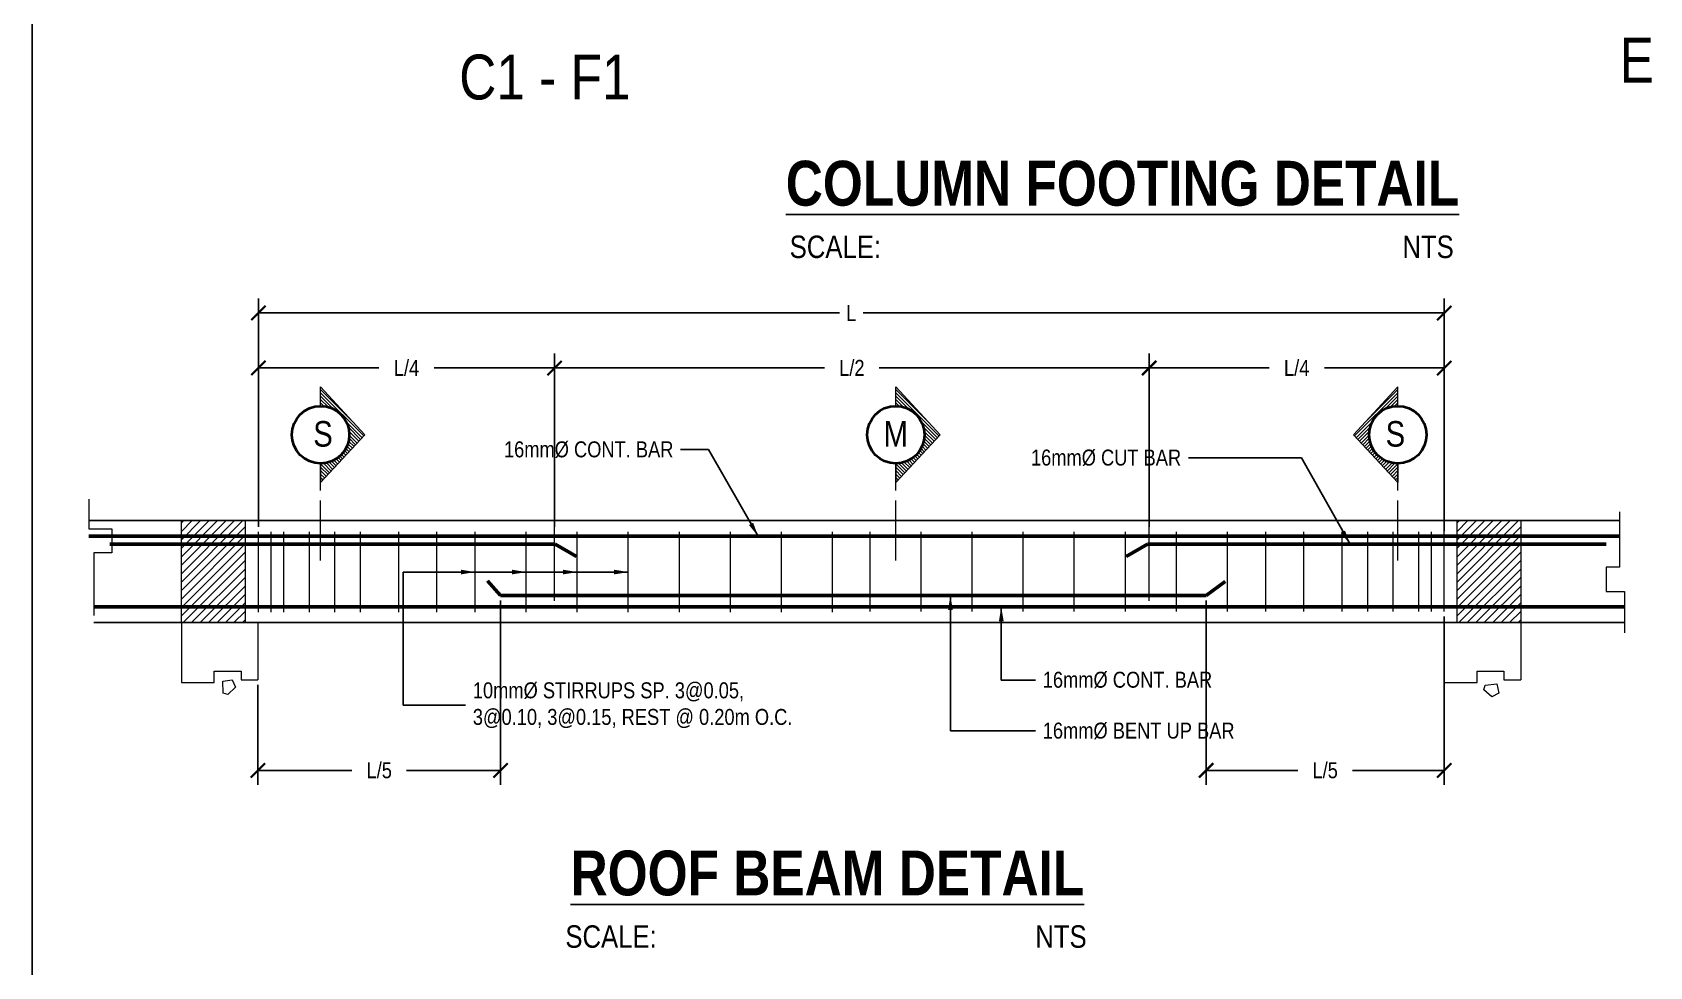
# Model space of a CAD drawing. Header units: inches. Extents: x 7263 to 14962, y 1317 to 2926.
# Drawn here: x 7343.21 to 7363.5, y 1433.25 to 1444.97 of the extents above; entities that cross this region are included whole.
import ezdxf

# ---------------------------------------------------------------- set-up
doc = ezdxf.new("R2010")
doc.units = ezdxf.units.IN
doc.header["$MEASUREMENT"] = 0
doc.linetypes.add('CENTER2', pattern=[1.125, 0.75, -0.125, 0.125, -0.125])
for name, color, linetype, lineweight in [('.13', 251, 'Continuous', 13), ('.15', 250, 'Continuous', 15), ('.18', 250, 'Continuous', 18), ('.25', 250, 'Continuous', 25), ('0.13', 251, 'Continuous', 13), ('0.15', 251, 'Continuous', 15), ('0.40', 250, 'Continuous', 40), ('dimline', 253, 'Continuous', 5), ('Mtext', 251, 'Continuous', 15)]:
    doc.layers.add(name, color=color, linetype=linetype, lineweight=lineweight)
for name, color, linetype in [('Layer1', 1, 'Continuous'), ('Layer3', 3, 'Continuous'), ('Layer6', 6, 'Continuous')]:
    doc.layers.add(name, color=color, linetype=linetype)
doc.styles.get("Standard").update_dxf_attribs({"font": ''})
doc.styles.get('Standard').set_extended_font_data('Tw Cen MT Condensed')
doc.dimstyles.get("Standard").update_dxf_attribs({"dimtxt": 0.2, "dimasz": 0.18, "dimexe": 0.18, "dimexo": 0.0625, "dimgap": 0.09, "dimtad": 0, "dimzin": 0, "dimdsep": 46, "dimtxsty": 'Standard', "dimblk": 'ARCHTICK', "dimcen": 0.09, "dimclrd": 8, "dimclre": 8, "dimclrt": 2, "dimadec": 0, "dimazin": 0, "dimtfac": 1, "dimtofl": 0, "dimtmove": 0, "dimatfit": 3, "dimfxl": 1, "dimtolj": 1, "dimtzin": 0, "dimarcsym": 0})

# ---------------------------------------------------------------- blocks, each defined once
blk = doc.blocks.new('_ArchTick')
at = {"color": 0, "linetype": 'ByBlock', "const_width": 0.15}
blk.add_lwpolyline([(-0.5, -0.5), (0.5, 0.5)], dxfattribs=at)
blk = doc.blocks.new('*D193')
at = {"layer": 'Defpoints', "color": 0, "transparency": 16777216}
for p in [(7360.921, 1441.448), (7346.047, 1438.703), (7360.921, 1438.647)]:
    blk.add_point(p, dxfattribs=at)
at = {"layer": 'Layer6', "color": 8, "lineweight": -2, "transparency": 16777216}
for p, q in [((7346.047, 1438.766), (7346.047, 1441.628)), ((7346.047, 1441.448), (7353.337, 1441.448)), ((7360.921, 1441.448), (7353.631, 1441.448)), ((7360.921, 1438.71), (7360.921, 1441.628))]:
    blk.add_line(p, q, dxfattribs=at)
at = {"layer": 'Layer6', "color": 8, "lineweight": -2, "transparency": 16777216, "xscale": 0.18, "yscale": 0.18, "zscale": 0.18, "rotation": 180}
blk.add_blockref('_ArchTick', (7346.047, 1441.448), dxfattribs=at)
at = {"layer": 'Layer6', "color": 8, "lineweight": -2, "transparency": 16777216, "xscale": 0.18, "yscale": 0.18, "zscale": 0.18}
blk.add_blockref('_ArchTick', (7360.921, 1441.448), dxfattribs=at)
at = {"layer": 'Layer6', "color": 2, "transparency": 16777216, "insert": (7353.484, 1441.448), "char_height": 0.2, "attachment_point": 5}
blk.add_mtext('\\A1;L', dxfattribs=at)
blk = doc.blocks.new('*D194')
at = {"layer": 'Defpoints', "color": 0, "transparency": 16777216}
for p in [(7349.762, 1440.758), (7346.047, 1438.703), (7349.762, 1438.703)]:
    blk.add_point(p, dxfattribs=at)
at = {"layer": 'Layer6', "color": 8, "lineweight": -2, "transparency": 16777216}
for p, q in [((7346.047, 1438.766), (7346.047, 1440.938)), ((7349.762, 1438.766), (7349.762, 1440.938)), ((7346.047, 1440.758), (7347.557, 1440.758)), ((7349.762, 1440.758), (7348.252, 1440.758))]:
    blk.add_line(p, q, dxfattribs=at)
at = {"layer": 'Layer6', "color": 8, "lineweight": -2, "transparency": 16777216, "xscale": 0.18, "yscale": 0.18, "zscale": 0.18, "rotation": 180}
blk.add_blockref('_ArchTick', (7346.047, 1440.758), dxfattribs=at)
at = {"layer": 'Layer6', "color": 8, "lineweight": -2, "transparency": 16777216, "xscale": 0.18, "yscale": 0.18, "zscale": 0.18}
blk.add_blockref('_ArchTick', (7349.762, 1440.758), dxfattribs=at)
at = {"layer": 'Layer6', "color": 2, "transparency": 16777216, "insert": (7347.905, 1440.758), "char_height": 0.2, "attachment_point": 5}
blk.add_mtext('\\A1;L/4', dxfattribs=at)
blk = doc.blocks.new('*D195')
at = {"layer": 'Defpoints', "color": 0, "transparency": 16777216}
for p in [(7357.22, 1440.758), (7349.762, 1438.703), (7357.22, 1438.703)]:
    blk.add_point(p, dxfattribs=at)
at = {"layer": 'Layer6', "color": 8, "lineweight": -2, "transparency": 16777216}
for p, q in [((7349.762, 1438.766), (7349.762, 1440.938)), ((7357.22, 1438.766), (7357.22, 1440.938)), ((7349.762, 1440.758), (7353.149, 1440.758)), ((7357.22, 1440.758), (7353.833, 1440.758))]:
    blk.add_line(p, q, dxfattribs=at)
at = {"layer": 'Layer6', "color": 8, "lineweight": -2, "transparency": 16777216, "xscale": 0.18, "yscale": 0.18, "zscale": 0.18, "rotation": 180}
blk.add_blockref('_ArchTick', (7349.762, 1440.758), dxfattribs=at)
at = {"layer": 'Layer6', "color": 8, "lineweight": -2, "transparency": 16777216, "xscale": 0.18, "yscale": 0.18, "zscale": 0.18}
blk.add_blockref('_ArchTick', (7357.22, 1440.758), dxfattribs=at)
at = {"layer": 'Layer6', "color": 2, "transparency": 16777216, "insert": (7353.491, 1440.758), "char_height": 0.2, "attachment_point": 5}
blk.add_mtext('\\A1;L/2', dxfattribs=at)
blk = doc.blocks.new('*D196')
at = {"layer": 'Defpoints', "color": 0, "transparency": 16777216}
for p in [(7360.921, 1440.758), (7357.22, 1438.703), (7360.921, 1438.703)]:
    blk.add_point(p, dxfattribs=at)
at = {"layer": 'Layer6', "color": 8, "lineweight": -2, "transparency": 16777216}
for p, q in [((7357.22, 1438.766), (7357.22, 1440.938)), ((7360.921, 1438.766), (7360.921, 1440.938)), ((7357.22, 1440.758), (7358.723, 1440.758)), ((7360.921, 1440.758), (7359.417, 1440.758))]:
    blk.add_line(p, q, dxfattribs=at)
at = {"layer": 'Layer6', "color": 8, "lineweight": -2, "transparency": 16777216, "xscale": 0.18, "yscale": 0.18, "zscale": 0.18, "rotation": 180}
blk.add_blockref('_ArchTick', (7357.22, 1440.758), dxfattribs=at)
at = {"layer": 'Layer6', "color": 8, "lineweight": -2, "transparency": 16777216, "xscale": 0.18, "yscale": 0.18, "zscale": 0.18}
blk.add_blockref('_ArchTick', (7360.921, 1440.758), dxfattribs=at)
at = {"layer": 'Layer6', "color": 2, "transparency": 16777216, "insert": (7359.07, 1440.758), "char_height": 0.2, "attachment_point": 5}
blk.add_mtext('\\A1;L/4', dxfattribs=at)
blk = doc.blocks.new('*D197')
at = {"layer": 'Defpoints', "color": 0, "transparency": 16777216}
for p in [(7349.085, 1437.905), (7346.041, 1436.848), (7346.041, 1435.712)]:
    blk.add_point(p, dxfattribs=at)
at = {"layer": 'Layer6', "color": 8, "lineweight": -2, "transparency": 16777216}
for p, q in [((7349.085, 1437.843), (7349.085, 1435.532)), ((7346.041, 1436.786), (7346.041, 1435.532)), ((7346.041, 1435.712), (7347.22, 1435.712)), ((7349.085, 1435.712), (7347.905, 1435.712))]:
    blk.add_line(p, q, dxfattribs=at)
at = {"layer": 'Layer6', "color": 8, "lineweight": -2, "transparency": 16777216, "xscale": 0.18, "yscale": 0.18, "zscale": 0.18, "rotation": 180}
blk.add_blockref('_ArchTick', (7346.041, 1435.712), dxfattribs=at)
at = {"layer": 'Layer6', "color": 8, "lineweight": -2, "transparency": 16777216, "xscale": 0.18, "yscale": 0.18, "zscale": 0.18}
blk.add_blockref('_ArchTick', (7349.085, 1435.712), dxfattribs=at)
at = {"layer": 'Layer6', "color": 2, "transparency": 16777216, "insert": (7347.563, 1435.712), "char_height": 0.2, "attachment_point": 5}
blk.add_mtext('\\A1;L/5', dxfattribs=at)
blk = doc.blocks.new('*D198')
at = {"layer": 'Defpoints', "color": 0, "transparency": 16777216}
for p in [(7357.934, 1437.905), (7360.921, 1437.704), (7357.934, 1435.712)]:
    blk.add_point(p, dxfattribs=at)
at = {"layer": 'Layer6', "color": 8, "lineweight": -2, "transparency": 16777216}
for p, q in [((7357.934, 1437.843), (7357.934, 1435.532)), ((7360.921, 1437.641), (7360.921, 1435.532)), ((7357.934, 1435.712), (7359.085, 1435.712)), ((7360.921, 1435.712), (7359.77, 1435.712))]:
    blk.add_line(p, q, dxfattribs=at)
at = {"layer": 'Layer6', "color": 8, "lineweight": -2, "transparency": 16777216, "xscale": 0.18, "yscale": 0.18, "zscale": 0.18, "rotation": 180}
blk.add_blockref('_ArchTick', (7357.934, 1435.712), dxfattribs=at)
at = {"layer": 'Layer6', "color": 8, "lineweight": -2, "transparency": 16777216, "xscale": 0.18, "yscale": 0.18, "zscale": 0.18}
blk.add_blockref('_ArchTick', (7360.921, 1435.712), dxfattribs=at)
at = {"layer": 'Layer6', "color": 2, "transparency": 16777216, "insert": (7359.427, 1435.712), "char_height": 0.2, "attachment_point": 5}
blk.add_mtext('\\A1;L/5', dxfattribs=at)

msp = doc.modelspace()

# ---------------------------------------------------------------- hatches: boundary and pattern name
at = {"layer": '.13'}
h = msp.add_hatch(dxfattribs=at)
h.set_pattern_fill('ANSI31', color=256, scale=0.24, angle=-90, style=0)
h.set_pattern_definition([(315, (8793.365815, 1658.509034), (0.02121320344, 0.02121320344), [])])
edge = h.paths.add_edge_path()
edge.add_line((7346.828, 1439.561), (7346.828, 1439.321))
edge.add_line((7346.828, 1439.321), (7347.384, 1439.921))
edge.add_line((7347.384, 1439.921), (7346.828, 1440.521))
edge.add_line((7346.828, 1440.521), (7346.828, 1440.281))
edge.add_arc((7346.828, 1439.921), 0.36, -90, 90, ccw=False)
h = msp.add_hatch(dxfattribs=at)
h.set_pattern_fill('ANSI31', color=256, scale=0.24, angle=-90, style=0)
h.set_pattern_definition([(315, (8800.579664, 1658.509034), (0.02121320344, 0.02121320344), [])])
edge = h.paths.add_edge_path()
edge.add_line((7354.042, 1439.561), (7354.042, 1439.321))
edge.add_line((7354.042, 1439.321), (7354.598, 1439.921))
edge.add_line((7354.598, 1439.921), (7354.042, 1440.521))
edge.add_line((7354.042, 1440.521), (7354.042, 1440.281))
edge.add_arc((7354.042, 1439.921), 0.36, -90, 90, ccw=False)
h = msp.add_hatch(dxfattribs=at)
h.set_pattern_fill('ANSI31', color=256, scale=0.24, angle=-90, style=0)
h.set_pattern_definition([(225, (5913.800256, 1658.509034), (-0.02121320344, 0.02121320344), [])])
edge = h.paths.add_edge_path()
edge.add_line((7360.338, 1439.561), (7360.338, 1439.321))
edge.add_line((7360.338, 1439.321), (7359.782, 1439.921))
edge.add_line((7359.782, 1439.921), (7360.338, 1440.521))
edge.add_line((7360.338, 1440.521), (7360.338, 1440.281))
edge.add_arc((7360.338, 1439.921), 0.36, 450, 630)
at = {"layer": '0.13', "ltscale": 0.5}
h = msp.add_hatch(dxfattribs=at)
h.set_pattern_fill('ANSI31', color=256, scale=0.6, style=0)
h.set_pattern_definition([(45, (7078.017675, 2287.56595), (-0.0530330086, 0.0530330086), [])])
h.paths.add_polyline_path([(7345.881, 1438.707), (7345.081, 1438.707), (7345.081, 1437.762), (7345.881, 1437.762)])
h.paths.add_polyline_path([(7345.881, 1438.807), (7345.081, 1438.807), (7345.081, 1438.707), (7345.881, 1438.707)])
h.paths.add_polyline_path([(7345.881, 1438.845), (7345.081, 1438.845), (7345.081, 1438.807), (7345.881, 1438.807)])
h.paths.add_polyline_path([(7345.881, 1437.762), (7345.081, 1437.762), (7345.081, 1437.565), (7345.881, 1437.565)])
h = msp.add_hatch(dxfattribs=at)
h.set_pattern_fill('ANSI31', color=256, scale=0.6, style=0)
h.set_pattern_definition([(45, (7094.017675, 2287.56595), (-0.0530330086, 0.0530330086), [])])
h.paths.add_polyline_path([(7361.881, 1438.707), (7361.081, 1438.707), (7361.081, 1437.762), (7361.881, 1437.762)])
h.paths.add_polyline_path([(7361.881, 1438.807), (7361.081, 1438.807), (7361.081, 1438.707), (7361.881, 1438.707)])
h.paths.add_polyline_path([(7361.881, 1438.845), (7361.081, 1438.845), (7361.081, 1438.807), (7361.881, 1438.807)])
h.paths.add_polyline_path([(7361.881, 1437.762), (7361.081, 1437.762), (7361.081, 1437.565), (7361.881, 1437.565)])

# ---------------------------------------------------------------- linework, layer by layer
at = {"layer": '.13'}
for points in [[(7345.607, 1436.681), (7345.603, 1436.829), (7345.72, 1436.847), (7345.759, 1436.756), (7345.665, 1436.663), (7345.607, 1436.681)], [(7361.432, 1436.781), (7361.58, 1436.796), (7361.607, 1436.681), (7361.519, 1436.635), (7361.419, 1436.722), (7361.432, 1436.781)]]:
    msp.add_lwpolyline(points, dxfattribs=at)
at = {"layer": '.15', "color": 1}
for p, q in [((7346.828, 1439.321), (7346.828, 1439.561)), ((7354.042, 1439.321), (7354.042, 1439.561)), ((7360.338, 1439.321), (7360.338, 1439.561))]:
    msp.add_line(p, q, dxfattribs=at)
at = {"layer": '.15', "color": 1, "linetype": 'CENTER2'}
for p, q in [((7346.828, 1438.345), (7346.828, 1439.321)), ((7354.042, 1438.345), (7354.042, 1439.321)), ((7360.338, 1438.345), (7360.338, 1439.321))]:
    msp.add_line(p, q, dxfattribs=at)
at = {"layer": '.18'}
for p, q in [((7346.828, 1440.281), (7346.828, 1440.521)), ((7354.042, 1440.281), (7354.042, 1440.521)), ((7360.338, 1440.281), (7360.338, 1440.521)), ((7346.828, 1439.561), (7346.828, 1439.321)), ((7354.042, 1439.561), (7354.042, 1439.321)), ((7360.338, 1439.561), (7360.338, 1439.321))]:
    msp.add_line(p, q, dxfattribs=at)
at = {"layer": '.25', "color": 1}
for p, q in [((7347.384, 1439.921), (7346.828, 1440.521)), ((7354.598, 1439.921), (7354.042, 1440.521)), ((7359.782, 1439.921), (7360.338, 1440.521)), ((7347.384, 1439.921), (7346.828, 1439.321)), ((7354.598, 1439.921), (7354.042, 1439.321)), ((7359.782, 1439.921), (7360.338, 1439.321))]:
    msp.add_line(p, q, dxfattribs=at)
at = {"layer": '.25', "color": 0, "ltscale": 0.5}
for p, q in [((7343.92, 1438.845), (7363.12, 1438.845)), ((7343.983, 1437.565), (7363.183, 1437.565))]:
    msp.add_line(p, q, dxfattribs=at)
at = {"layer": '.25', "ltscale": 0.5}
msp.add_line((7345.481, 1437.565), (7361.481, 1437.565), dxfattribs=at)
at = {"layer": '0.15', "color": 0, "ltscale": 0.5}
for p, q in [((7343.92, 1439.113), (7343.92, 1438.742)), ((7343.92, 1438.742), (7344.211, 1438.742)), ((7344.211, 1438.742), (7344.211, 1438.442)), ((7344.211, 1438.442), (7343.982, 1438.442)), ((7343.982, 1438.442), (7343.982, 1437.653))]:
    msp.add_line(p, q, dxfattribs=at)
at = {"layer": '0.15', "ltscale": 0.5}
for p, q in [((7363.12, 1438.953), (7363.12, 1438.262)), ((7363.12, 1438.262), (7362.95, 1438.262)), ((7362.95, 1438.262), (7362.95, 1437.956)), ((7362.95, 1437.956), (7363.183, 1437.956)), ((7363.183, 1437.956), (7363.183, 1437.435)), ((7363.183, 1437.956), (7363.183, 1437.435)), ((7345.081, 1436.812), (7345.492, 1436.812)), ((7345.492, 1436.812), (7345.492, 1436.957)), ((7345.492, 1436.957), (7345.83, 1436.957)), ((7345.83, 1436.957), (7345.83, 1436.848)), ((7345.83, 1436.848), (7346.041, 1436.848)), ((7360.921, 1436.812), (7361.332, 1436.812)), ((7361.332, 1436.812), (7361.332, 1436.957)), ((7361.332, 1436.957), (7361.67, 1436.957)), ((7361.67, 1436.957), (7361.67, 1436.848)), ((7361.67, 1436.848), (7361.881, 1436.848))]:
    msp.add_line(p, q, dxfattribs=at)
for points in [[(7345.081, 1438.845), (7345.881, 1438.845), (7345.881, 1437.565), (7345.081, 1437.565)], [(7361.081, 1438.845), (7361.881, 1438.845), (7361.881, 1437.565), (7361.081, 1437.565)]]:
    msp.add_lwpolyline(points, close=True, dxfattribs=at)
at = {"layer": '0.40', "color": 1}
for centre in [(7346.828, 1439.921), (7354.042, 1439.921), (7360.338, 1439.921)]:
    msp.add_circle(centre, 0.36, dxfattribs=at)
at = {"layer": 'dimline', "ltscale": 0.5}
for p, q in [((7360.921, 1439.535), (7360.921, 1441.448)), ((7349.762, 1437.84), (7349.762, 1440.838)), ((7349.762, 1437.84), (7349.762, 1440.838)), ((7357.22, 1437.84), (7357.22, 1440.838)), ((7357.22, 1437.84), (7357.22, 1440.838)), ((7360.921, 1437.94), (7360.921, 1440.838))]:
    msp.add_line(p, q, dxfattribs=at)
at = {"layer": 'Layer1', "color": 0, "linetype": 'ByBlock', "lineweight": 18, "ltscale": 0.5}
for p, q in [((7345.881, 1438.845), (7345.081, 1438.845)), ((7346.047, 1437.696), (7346.047, 1438.703)), ((7346.207, 1437.696), (7346.207, 1438.703)), ((7346.367, 1437.696), (7346.367, 1438.703)), ((7346.687, 1437.696), (7346.687, 1438.703)), ((7347.007, 1437.696), (7347.007, 1438.703)), ((7347.327, 1437.696), (7347.327, 1438.703)), ((7347.807, 1437.696), (7347.807, 1438.703)), ((7348.287, 1437.696), (7348.287, 1438.703)), ((7348.767, 1437.696), (7348.767, 1438.703)), ((7349.407, 1437.696), (7349.407, 1438.703)), ((7350.047, 1437.696), (7350.047, 1438.703)), ((7350.687, 1437.696), (7350.687, 1438.703)), ((7351.327, 1437.696), (7351.327, 1438.703)), ((7351.967, 1437.696), (7351.967, 1438.703)), ((7352.607, 1437.696), (7352.607, 1438.703)), ((7353.247, 1437.696), (7353.247, 1438.703)), ((7353.721, 1437.704), (7353.721, 1438.703)), ((7354.361, 1437.704), (7354.361, 1438.703)), ((7355.001, 1437.704), (7355.001, 1438.703)), ((7355.641, 1437.704), (7355.641, 1438.703)), ((7356.281, 1437.704), (7356.281, 1438.703)), ((7356.921, 1437.704), (7356.921, 1438.703)), ((7357.561, 1437.704), (7357.561, 1438.703)), ((7358.201, 1437.704), (7358.201, 1438.703)), ((7358.201, 1437.704), (7358.201, 1438.703)), ((7358.681, 1437.704), (7358.681, 1438.703)), ((7359.161, 1437.704), (7359.161, 1438.703)), ((7359.641, 1437.704), (7359.641, 1438.703)), ((7359.961, 1437.704), (7359.961, 1438.703)), ((7360.281, 1437.704), (7360.281, 1438.703)), ((7360.601, 1437.704), (7360.601, 1438.703)), ((7360.761, 1437.704), (7360.761, 1438.703)), ((7360.921, 1437.704), (7360.921, 1438.703)), ((7345.081, 1437.565), (7345.881, 1437.565)), ((7345.081, 1437.565), (7345.081, 1436.812)), ((7346.041, 1437.565), (7346.041, 1436.848)), ((7360.921, 1437.565), (7360.921, 1436.812)), ((7361.081, 1437.565), (7361.881, 1437.565)), ((7361.881, 1437.565), (7361.881, 1436.848))]:
    msp.add_line(p, q, dxfattribs=at)
at = {"layer": 'Layer1', "color": 0, "linetype": 'ByBlock', "lineweight": 60, "ltscale": 0.5}
for p, q in [((7343.92, 1438.647), (7363.12, 1438.647)), ((7344.186, 1438.547), (7349.769, 1438.547)), ((7349.769, 1438.547), (7350.037, 1438.395)), ((7357.198, 1438.547), (7356.93, 1438.395)), ((7362.95, 1438.547), (7357.198, 1438.547)), ((7349.085, 1437.905), (7348.922, 1438.09)), ((7357.934, 1437.905), (7358.173, 1438.079)), ((7349.085, 1437.905), (7357.934, 1437.905)), ((7343.983, 1437.762), (7363.183, 1437.762))]:
    msp.add_line(p, q, dxfattribs=at)
at = {"layer": 'Layer1', "color": 0, "linetype": 'ByBlock', "lineweight": 9, "ltscale": 0.5}
msp.add_line((7360.921, 1437.704), (7360.921, 1438.703), dxfattribs=at)
at = {"layer": 'Layer6'}
msp.add_lwpolyline([(7413.187, 1421.626), (7343.212, 1421.626), (7343.212, 1467.606), (7413.187, 1467.606)], close=True, dxfattribs=at)

# ---------------------------------------------------------------- texts
at = {"layer": 'Layer3', "char_height": 0.5625, "attachment_point": 1}
for s, insert in [('\\pi6.82146;{\\fArial Narrow|b0|i0|c0|p34;ELEVATION}', (7356.3, 1444.899)), ('\\pi7.5783;{\\fArial Narrow|b0|i0|c0|p34;C1 - F1}', (7340.988, 1444.688)), ('\\pi4.37865;{\\fArial Narrow|b1|i0|c0|p34;\\LCOLUMN FOOTING DETAIL\\P\\pi4.42786;\\fArial Narrow|b0|i0|c0|p34;\\H0.5x;\\lSCALE:                                                                         NTS}', (7348.283, 1443.356)), ('\\pi5.38931;{\\fArial Narrow|b1|i0|c0|p34;\\LROOF BEAM DETAIL\\P\\pi5.3238;\\fArial Narrow|b0|i0|c0|p34;\\H0.5x;\\lSCALE:                                                     NTS}', (7344.574, 1434.707))]:
    msp.add_mtext_dynamic_manual_height_columns(s, width=17.1549, gutter_width=1, heights=[0], dxfattribs=dict(at, insert=insert))
at = {"layer": 'Layer6', "color": 2, "char_height": 0.2}
for s, insert, attachment_point in [('16mm%%C CONT. BAR', (7351.253, 1439.734), 6), ('16mm%%C CUT BAR', (7357.621, 1439.631), 6), ('10mm%%C STIRRUPS SP. 3@0.05,\\P3@0.10, 3@0.15, REST @ 0.20m O.C.', (7348.737, 1436.529), 4), ('16mm%%C CONT. BAR', (7355.885, 1436.845), 4), ('16mm%%C BENT UP BAR', (7355.885, 1436.207), 4)]:
    msp.add_mtext(s, dxfattribs=dict(at, insert=insert, attachment_point=attachment_point))
at = {"layer": 'Mtext', "char_height": 0.32}
for s, insert, attachment_point in [('S', (7346.98, 1440.092), 3), ('M', (7354.194, 1440.092), 3), ('S', (7360.186, 1440.092), 1)]:
    msp.add_mtext_dynamic_manual_height_columns(s, width=0.4235, gutter_width=1, heights=[0], dxfattribs=dict(at, insert=insert, attachment_point=attachment_point))

# ---------------------------------------------------------------- dimensions: what is measured, and where the dimension line sits
at = {"layer": 'Layer6'}
for base, p1, p2, text, picture, middle in [((7360.921, 1441.448), (7346.047, 1438.703), (7360.921, 1438.647), 'L', '*D193', (7353.484, 1441.448)), ((7349.762, 1440.758), (7346.047, 1438.703), (7349.762, 1438.703), 'L/4', '*D194', (7347.905, 1440.758)), ((7357.22, 1440.758), (7349.762, 1438.703), (7357.22, 1438.703), 'L/2', '*D195', (7353.491, 1440.758)), ((7360.921, 1440.758), (7357.22, 1438.703), (7360.921, 1438.703), 'L/4', '*D196', (7359.07, 1440.758)), ((7346.041, 1435.712), (7349.085, 1437.905), (7346.041, 1436.848), 'L/5', '*D197', (7347.563, 1435.712)), ((7357.934, 1435.712), (7360.921, 1437.704), (7357.934, 1437.905), 'L/5', '*D198', (7359.427, 1435.712))]:
    dim = msp.add_linear_dim(base=base, p1=p1, p2=p2, text=text, dimstyle='Standard', override={"dimpost": 'M'}, dxfattribs=at)
    dim.commit()
    dim.dimension.update_dxf_attribs({"geometry": picture, "text_midpoint": middle})

# ---------------------------------------------------------------- leaders
at = {"layer": 'Layer6', "annotation_type": 0, "has_hookline": 1}
for points, hookline_direction, text_width in [([(7352.316, 1438.647), (7351.693, 1439.734), (7351.343, 1439.734)], 1, 2.886), ([(7359.739, 1438.547), (7359.129, 1439.631), (7357.711, 1439.631)], 1, 2.581), ([(7350.687, 1438.199), (7347.862, 1438.199), (7347.862, 1436.529), (7348.647, 1436.529)], 0, 5.638), ([(7350.047, 1438.199), (7347.862, 1438.199), (7347.862, 1436.529), (7348.647, 1436.529)], 0, 0.181), ([(7349.407, 1438.199), (7347.862, 1438.199), (7347.862, 1436.529), (7348.647, 1436.529)], 0, 0.181), ([(7348.767, 1438.199), (7347.862, 1438.199), (7347.862, 1436.529), (7348.647, 1436.529)], 0, 0.181), ([(7354.727, 1437.905), (7354.727, 1436.207), (7355.795, 1436.207)], 0, 3.352), ([(7355.365, 1437.762), (7355.365, 1436.845), (7355.795, 1436.845)], 0, 2.886)]:
    msp.add_leader(points, dimstyle='Standard', dxfattribs=dict(at, hookline_direction=hookline_direction, text_width=text_width))

doc.saveas('drawing.dxf')
